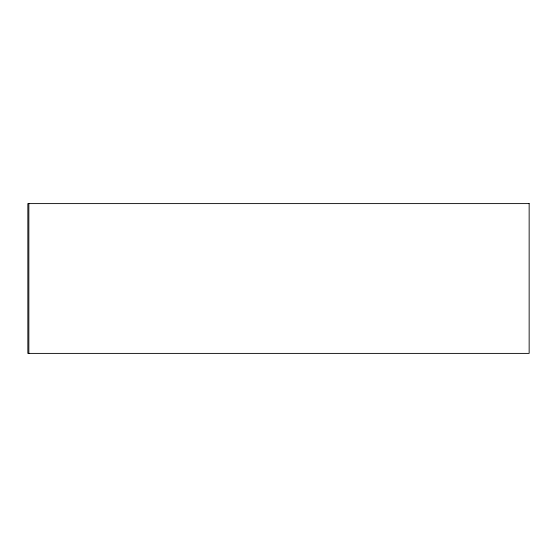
<?xml version="1.0" encoding="UTF-8"?>
<svg xmlns="http://www.w3.org/2000/svg" width="557" height="557" viewBox="0 0 557 557"><rect width="100%" height="100%" fill="white"/><g stroke="black" fill="none" stroke-linecap="round" stroke-linejoin="round"><path stroke-width="0.84" d="M28.846 203.604L28.846 353.396M529.15 203.604L27.85 203.604L27.85 353.396L529.15 353.396L529.15 203.604"/></g></svg>
